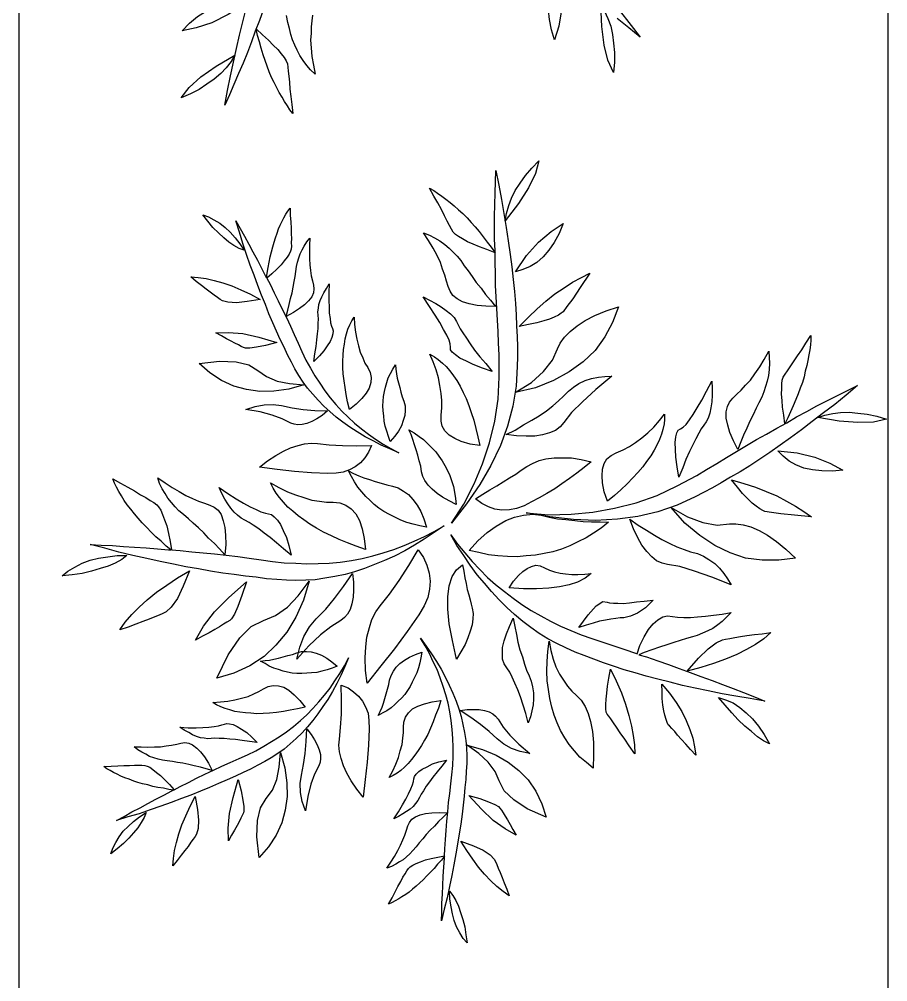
# Model space of a CAD drawing. Header units: millimetres. Extents: x 8 to 218431, y 13 to 56484.
# Drawn here: x 40698.5 to 40998.5, y 17515.8 to 17848.1 of the extents above; entities that cross this region are included whole.
import ezdxf

# ---------------------------------------------------------------- set-up
doc = ezdxf.new("R2010")
doc.units = ezdxf.units.MM
doc.header["$MEASUREMENT"] = 0
doc.layers.add('Plants', color=92, linetype='Continuous')

# ---------------------------------------------------------------- blocks, each defined once
blk = doc.blocks.new('1')
at = {"layer": 'Plants', "linetype": 'Continuous'}
for points in [[(3714.13, 15269.36), (3713.34, 15271.81), (3712.77, 15274.55), (3712.36, 15277.25), (3712.32, 15280.2), (3712.64, 15283.24), (3712.98, 15286.44), (3713.67, 15289.73), (3714.71, 15293.11), (3715.73, 15288.64), (3715.9, 15283.21), (3715.37, 15276.78), (3714.13, 15269.36), (3714.13, 15269.36)], [(3703.13, 15283.11), (3706.38, 15279.16), (3709.64, 15275.21), (3712.58, 15271.32), (3715.53, 15267.43), (3718.35, 15263.73), (3721.13, 15259.87), (3723.67, 15256.4), (3726.18, 15252.76), (3728.56, 15249.32), (3730.79, 15245.91), (3732.86, 15242.53), (3734.77, 15239.19), (3736.71, 15236), (3738.38, 15233.03), (3740.01, 15229.91), (3741.52, 15226.98), (3744.47, 15220.8), (3746.67, 15214.12), (3748.33, 15207.23), (3749.29, 15200.16), (3749.66, 15192.57), (3749.36, 15184.94), (3748.47, 15176.79), (3747.07, 15168.59), (3747.71, 15176.3), (3747.57, 15184.18), (3746.85, 15191.68), (3745.48, 15199.17), (3743.61, 15206.59), (3741.05, 15213.83), (3737.76, 15220.74), (3734.12, 15227.55), (3732.05, 15230.93), (3730.01, 15234.46), (3727.95, 15237.84), (3725.88, 15241.22), (3723.84, 15244.75), (3721.77, 15248.13), (3719.89, 15251.63), (3717.85, 15255.17), (3715.97, 15258.67), (3713.9, 15262.05), (3712.02, 15265.55), (3710.14, 15269.05), (3708.42, 15272.52), (3706.57, 15276.18), (3704.85, 15279.65), (3703.13, 15283.11)], [(3725.61, 15255.5), (3725.61, 15255.5), (3726.36, 15262.21), (3727.8, 15268.28), (3729.9, 15273.56), (3732.29, 15277.97), (3732.66, 15274.29), (3732.57, 15270.71), (3732.22, 15267.52), (3731.6, 15264.54), (3730.53, 15261.82), (3729.22, 15259.48), (3727.48, 15257.4), (3725.61, 15255.5)], [(3716.31, 15257.94), (3713.3, 15257.6), (3710.59, 15257.18), (3708.27, 15257.02), (3706.1, 15256.82), (3704.16, 15256.9), (3702.53, 15256.92), (3701.24, 15257.02), (3700.18, 15257.41), (3699.18, 15258.11), (3698.03, 15258.85), (3696.59, 15259.8), (3694.88, 15260.98), (3692.88, 15262.38), (3690.73, 15263.81), (3688.42, 15265.28), (3685.84, 15266.97), (3687.47, 15266.95), (3689.07, 15266.78), (3690.82, 15266.57), (3692.54, 15266.21), (3694.46, 15265.97), (3696.18, 15265.61), (3698.18, 15265.03), (3700.06, 15264.63), (3702.06, 15264.05), (3704.03, 15263.31), (3706, 15262.56), (3707.97, 15261.82), (3710.06, 15260.89), (3712.16, 15259.96), (3714.25, 15259.03), (3716.31, 15257.94)], [(3735.65, 15239.49), (3735.65, 15239.49), (3736.88, 15243.81), (3738.21, 15247.78), (3739.66, 15251.57), (3741.23, 15255.16), (3743.08, 15258.53), (3744.72, 15261.62), (3746.63, 15264.49), (3748.5, 15267.2), (3747.91, 15261.28), (3747.43, 15256.64), (3746.89, 15253.31), (3746.59, 15251.09), (3746.27, 15250.34), (3745.72, 15249.31), (3744.8, 15248.03), (3743.69, 15246.63), (3742.23, 15245.14), (3740.39, 15243.4), (3738.21, 15241.57), (3735.65, 15239.49)], [(3745.17, 15218.69), (3748.49, 15224.37), (3750.43, 15229.68), (3751.29, 15234.57), (3750.89, 15238.9), (3750.85, 15241.04), (3751.22, 15243.58), (3751.94, 15246.2), (3753.19, 15249.05), (3754.79, 15251.98), (3756.92, 15255.13), (3759.56, 15258.34), (3762.7, 15261.6), (3763.46, 15255.88), (3763.4, 15250.17), (3762.68, 15244.44), (3760.91, 15239.09), (3758.31, 15233.75), (3754.94, 15228.57), (3750.59, 15223.44), (3745.17, 15218.69)], [(3725.16, 15241.7), (3722.23, 15240.19), (3719.36, 15238.99), (3716.75, 15238.23), (3714.36, 15237.75), (3712.22, 15237.71), (3710.34, 15238.11), (3708.88, 15238.91), (3707.48, 15240.02), (3706.14, 15241.44), (3704.65, 15242.9), (3703, 15244.39), (3701.23, 15246.07), (3699.11, 15247.66), (3696.68, 15249.32), (3694.06, 15250.85), (3691.28, 15252.42), (3693.45, 15252.61), (3695.42, 15252.69), (3697.53, 15252.57), (3699.59, 15252.3), (3701.63, 15251.87), (3703.48, 15251.32), (3705.32, 15250.77), (3707.13, 15250.06), (3709.04, 15249.01), (3710.97, 15248.11), (3713.19, 15246.99), (3715.41, 15245.87), (3717.82, 15244.88), (3720.19, 15243.72), (3722.6, 15242.73), (3725.16, 15241.7)], [(3801.73, 15224.24), (3797.3, 15228.17), (3794.05, 15231.52), (3791.99, 15234.29), (3790.89, 15236.47), (3790.69, 15237.47), (3790.45, 15238.93), (3790.07, 15240.71), (3789.79, 15242.62), (3789.37, 15244.85), (3789.03, 15247.44), (3788.79, 15250.14), (3788.41, 15253.17), (3790.55, 15250.75), (3792.51, 15247.85), (3794.26, 15244.71), (3796.03, 15241.35), (3797.62, 15237.51), (3799.12, 15233.33), (3800.42, 15228.9), (3801.73, 15224.24)], [(3810.78, 15235.03), (3811.59, 15237.48), (3812.72, 15240.08), (3814.23, 15242.37), (3816.08, 15244.58), (3818.16, 15246.8), (3820.7, 15248.84), (3823.6, 15250.8), (3826.84, 15252.67), (3825.77, 15250.65), (3824.37, 15248.48), (3822.62, 15246.4), (3820.77, 15244.19), (3818.59, 15241.84), (3816.16, 15239.7), (3813.53, 15237.31), (3810.78, 15235.03)], [(3796.04, 15207.5), (3796.83, 15210.19), (3798.19, 15214.05), (3799.46, 15217.8), (3800.84, 15221.44), (3802.21, 15225.31), (3803.59, 15228.95), (3804.96, 15232.82), (3806.34, 15236.46), (3807.73, 15240.1), (3809.11, 15243.74), (3810.6, 15247.51), (3812.11, 15251.04), (3811.19, 15245.97), (3810.37, 15241.01), (3809.54, 15236.28), (3808.48, 15231.53), (3807.62, 15227.03), (3806.64, 15222.63), (3805.54, 15218.33), (3804.54, 15214.15), (3803.42, 15210.08), (3802.28, 15206.23), (3801.25, 15202.51), (3799.99, 15198.76), (3798.81, 15195.37), (3797.63, 15191.97), (3796.33, 15188.68), (3795.13, 15185.51), (3793.7, 15182.31), (3792.15, 15179.23), (3790.61, 15176.14), (3788.71, 15173.13), (3786.7, 15170.23), (3784.56, 15167.43), (3782.19, 15164.61), (3779.7, 15161.9), (3777.09, 15159.28), (3774.26, 15156.65), (3771.4, 15154.24), (3768.44, 15151.71), (3765.13, 15149.27), (3761.81, 15147.04), (3758.38, 15144.7), (3754.7, 15142.56), (3757.91, 15144.89), (3760.87, 15147.42), (3763.83, 15149.95), (3766.66, 15152.58), (3769.38, 15155.31), (3771.86, 15158.03), (3774.21, 15161.08), (3776.55, 15164.12), (3778.68, 15167.14), (3780.78, 15170.39), (3782.65, 15173.63), (3784.51, 15177.08), (3786.14, 15180.52), (3787.64, 15184.06), (3789.15, 15187.59), (3790.41, 15191.34), (3791.68, 15195.08), (3793.04, 15198.95), (3794.3, 15202.7), (3795.57, 15206.44), (3795.75, 15206.91), (3792.83, 15207.9), (3789.86, 15209.35), (3787.35, 15210.83), (3785.38, 15212.48), (3784, 15214.06), (3782.94, 15215.78), (3782.68, 15217.47), (3782.87, 15219.19), (3783.06, 15220.91), (3783.21, 15223.08), (3783.24, 15225.35), (3783.02, 15227.83), (3782.78, 15230.53), (3782.42, 15233.34), (3782.04, 15236.38), (3781.44, 15239.39), (3782.93, 15237.93), (3784.54, 15236.37), (3785.71, 15234.77), (3786.99, 15233.06), (3787.82, 15231.32), (3788.66, 15229.57), (3789.39, 15227.71), (3789.88, 15226.04), (3790.5, 15224.06), (3791.15, 15221.84), (3791.8, 15219.63), (3792.69, 15217.21), (3793.48, 15214.66), (3794.4, 15212.02), (3795.31, 15209.37), (3796.04, 15207.5)], [(3749.21, 15204.43), (3749.21, 15204.43), (3751.28, 15207.27), (3753.03, 15210.17), (3754.75, 15212.91), (3756.28, 15215.54), (3757.66, 15218.19), (3758.84, 15220.72), (3759.68, 15223.16), (3760.49, 15225.44), (3761.14, 15227.76), (3762.07, 15229.85), (3763.13, 15231.75), (3764.53, 15233.75), (3766.17, 15235.36), (3767.98, 15236.95), (3769.87, 15238.18), (3771.92, 15239.39), (3769.22, 15232.76), (3767.16, 15226.82), (3765.6, 15221.75), (3764.87, 15217.49), (3764.47, 15215.61), (3763.58, 15213.68), (3762.24, 15211.99), (3760.4, 15210.25), (3758.25, 15208.58), (3755.67, 15207.16), (3752.58, 15205.69), (3749.21, 15204.43)], [(3734.78, 15221.36), (3731.23, 15220.8), (3727.87, 15220.36), (3725.23, 15220.26), (3722.75, 15220.13), (3720.84, 15220.37), (3719.43, 15220.67), (3718.56, 15221.18), (3718.06, 15221.93), (3717.44, 15222.88), (3716.51, 15223.9), (3714.95, 15225.04), (3713.08, 15226.25), (3710.78, 15227.72), (3708.15, 15229.25), (3705.06, 15230.88), (3701.54, 15232.77), (3704.02, 15232.9), (3706.46, 15232.87), (3708.72, 15232.73), (3710.79, 15232.46), (3712.67, 15232.06), (3714.36, 15231.54), (3715.67, 15230.78), (3716.82, 15230.04), (3718.1, 15229.12), (3719.57, 15228.32), (3721.47, 15227.27), (3723.53, 15226.18), (3725.91, 15225.03), (3728.59, 15223.81), (3731.47, 15222.71), (3734.78, 15221.36)], [(3806.25, 15215.44), (3806.25, 15215.44), (3809.31, 15218.09), (3812.51, 15220.42), (3815.63, 15222.39), (3818.8, 15223.92), (3821.87, 15225.1), (3824.85, 15226.15), (3827.86, 15226.76), (3830.77, 15227.24), (3828.78, 15225.36), (3826.99, 15223.73), (3825.3, 15222.22), (3823.82, 15220.95), (3822.55, 15219.93), (3821.5, 15218.93), (3820.66, 15218.18), (3820.25, 15217.69), (3819.49, 15217.28), (3818.38, 15216.95), (3816.95, 15216.49), (3815.39, 15216.12), (3813.48, 15215.84), (3811.23, 15215.65), (3808.85, 15215.55), (3806.25, 15215.44)], [(3743.01, 15196.74), (3739.83, 15195.61), (3736.75, 15194.95), (3734.27, 15194.82), (3732.01, 15194.97), (3730.01, 15195.55), (3728.42, 15196.54), (3727.24, 15197.93), (3726.32, 15199.76), (3725.34, 15202.09), (3724.17, 15204.3), (3722.8, 15206.39), (3721.13, 15208.54), (3719.46, 15210.69), (3717.44, 15212.75), (3715.23, 15214.68), (3712.99, 15216.46), (3714.78, 15216.41), (3716.37, 15216.24), (3718.25, 15215.84), (3719.94, 15215.33), (3721.76, 15214.62), (3723.69, 15213.72), (3725.47, 15212.86), (3727.34, 15211.64), (3729.34, 15210.24), (3731.18, 15208.88), (3733.11, 15207.16), (3735.03, 15205.45), (3737.09, 15203.55), (3739.07, 15201.33), (3741.06, 15199.12), (3743.01, 15196.74)], [(3786.61, 15186.8), (3782.24, 15190.06), (3779.15, 15192.85), (3777.7, 15195.11), (3777.91, 15196.61), (3778.18, 15197.42), (3778.29, 15198.8), (3778.28, 15200.27), (3778.34, 15202.09), (3778.15, 15204.35), (3777.83, 15206.71), (3777.59, 15209.41), (3777.21, 15212.44), (3779.82, 15209.83), (3781.66, 15207.04), (3782.78, 15204.64), (3783.32, 15202.3), (3783.32, 15201.05), (3783.56, 15199.6), (3783.82, 15197.92), (3784.1, 15196.01), (3784.5, 15194), (3785.15, 15191.79), (3785.82, 15189.35), (3786.61, 15186.8)], [(3582.8, 15208.05), (3579.6, 15204.05), (3576.4, 15200.05)], [(3573.52, 15200.69), (3576.72, 15203.25), (3579.76, 15205.65), (3582.8, 15208.05)], [(3800.99, 15197.72), (3800.99, 15197.72), (3805.13, 15199.67), (3809.17, 15201.5), (3813.13, 15202.98), (3817.01, 15204.11), (3820.68, 15205), (3823.92, 15205.63), (3827.17, 15206.03), (3830.23, 15206.18), (3827.56, 15204.24), (3825.2, 15202.67), (3823.06, 15201.12), (3821.13, 15199.82), (3819.63, 15198.78), (3818.24, 15197.86), (3817.27, 15197.21), (3816.53, 15196.58), (3815.87, 15196.29), (3814.75, 15196.19), (3813.27, 15196.18), (3811.45, 15196.25), (3809.38, 15196.52), (3806.86, 15196.75), (3804.1, 15197.19), (3800.99, 15197.72)], [(3571.6, 15194.45), (3573.84, 15195.73), (3576.4, 15196.85), (3578.96, 15197.81), (3581.84, 15198.45), (3584.88, 15198.77), (3588.08, 15199.09), (3591.44, 15199.09), (3594.96, 15198.77), (3590.8, 15196.85), (3585.52, 15195.57), (3579.12, 15194.77), (3571.6, 15194.45), (3571.6, 15194.45)], [(3705.51, 15164.83), (3702.07, 15170.44), (3698.29, 15174.65), (3694.39, 15177.71), (3690.38, 15179.41), (3688.48, 15180.38), (3686.42, 15181.9), (3684.43, 15183.77), (3682.52, 15186.22), (3680.68, 15189.01), (3678.91, 15192.37), (3677.33, 15196.21), (3675.93, 15200.52), (3681.33, 15198.49), (3686.34, 15195.75), (3691.06, 15192.41), (3694.94, 15188.32), (3698.43, 15183.52), (3701.4, 15178.1), (3703.88, 15171.84), (3705.51, 15164.83)], [(3719.98, 15161.67), (3719.98, 15161.67), (3718.46, 15164.83), (3716.73, 15167.74), (3715.12, 15170.56), (3713.53, 15173.14), (3711.84, 15175.61), (3710.17, 15177.85), (3708.41, 15179.74), (3706.78, 15181.52), (3705.04, 15183.19), (3703.63, 15185), (3702.45, 15186.82), (3701.35, 15189), (3700.71, 15191.21), (3700.16, 15193.55), (3699.96, 15195.81), (3699.87, 15198.18), (3704.44, 15192.68), (3708.7, 15188.05), (3712.44, 15184.29), (3715.85, 15181.64), (3717.32, 15180.4), (3718.61, 15178.7), (3719.46, 15176.73), (3720.13, 15174.29), (3720.59, 15171.6), (3720.62, 15168.65), (3720.47, 15165.23), (3719.98, 15161.67)], [(3760.05, 15148.93), (3756.72, 15151.94), (3753.83, 15155.2), (3751.62, 15158.3), (3749.75, 15161.55), (3748.57, 15164.62), (3747.85, 15167.74), (3747.57, 15170.9), (3747.89, 15173.76), (3748.55, 15176.55), (3749.09, 15179.43), (3749.41, 15182.3), (3749.71, 15185.39), (3750.03, 15188.26), (3750.22, 15191.23), (3750.19, 15194.18), (3750.28, 15197.03), (3752.32, 15194.48), (3754.13, 15191.91), (3755.72, 15189.33), (3757.11, 15186.5), (3758.49, 15183.66), (3759.65, 15180.81), (3760.48, 15177.82), (3761.08, 15174.8), (3761.69, 15171.79), (3761.96, 15168.64), (3762.24, 15165.48), (3762.19, 15162.18), (3761.91, 15158.86), (3761.51, 15155.65), (3760.78, 15152.29), (3760.05, 15148.93)], [(3682.67, 15166.24), (3682.67, 15166.24), (3679.45, 15169.37), (3676.57, 15172.41), (3673.92, 15175.47), (3671.49, 15178.55), (3669.39, 15181.77), (3667.43, 15184.67), (3665.81, 15187.71), (3664.3, 15190.64), (3669.25, 15187.33), (3673.11, 15184.71), (3675.79, 15182.67), (3677.6, 15181.36), (3678.11, 15180.72), (3678.77, 15179.75), (3679.46, 15178.34), (3680.17, 15176.7), (3680.8, 15174.71), (3681.47, 15172.27), (3682.05, 15169.48), (3682.67, 15166.24)], [(3742.26, 15151.13), (3742.26, 15151.13), (3740.67, 15153.71), (3739.1, 15156.07), (3737.76, 15158.45), (3736.31, 15160.71), (3734.98, 15162.87), (3733.66, 15165.02), (3732.36, 15166.95), (3731.05, 15168.88), (3729.97, 15170.83), (3728.98, 15173.13), (3728.43, 15175.47), (3728.07, 15178.28), (3728.04, 15181.23), (3728.11, 15184.3), (3728.62, 15187.64), (3729.45, 15191.12), (3731.36, 15188.67), (3733.4, 15186.12), (3735.22, 15183.56), (3737.03, 15180.99), (3738.73, 15178.53), (3740.33, 15175.71), (3741.92, 15173.13), (3743.29, 15170.52), (3744.65, 15167.92), (3745.56, 15165.27), (3746.01, 15162.81), (3746.12, 15160.21), (3745.76, 15157.79), (3744.94, 15155.56), (3743.88, 15153.31), (3742.26, 15151.13)], [(3772.92, 15162.78), (3770.63, 15164.28), (3768.67, 15165.93), (3767.29, 15167.51), (3766.25, 15169.01), (3765.55, 15170.43), (3765.19, 15171.98), (3765.4, 15173.48), (3766.06, 15175.01), (3766.83, 15176.67), (3767.47, 15178.43), (3767.86, 15180.39), (3768.16, 15182.24), (3768.31, 15184.41), (3768.35, 15186.46), (3768.26, 15188.83), (3768.06, 15191.09), (3769.61, 15188.95), (3770.98, 15186.35), (3771.91, 15183.47), (3772.66, 15180.13), (3773.09, 15176.42), (3773.35, 15172.24), (3773.29, 15167.7), (3772.92, 15162.78)], [(3791.37, 15176.55), (3791.37, 15176.55), (3794.61, 15177.17), (3797.6, 15178), (3800.25, 15178.91), (3802.75, 15180.15), (3804.9, 15181.48), (3806.94, 15182.9), (3808.62, 15184.41), (3810.19, 15186.03), (3811.75, 15187.64), (3813.9, 15188.97), (3816.3, 15190.08), (3819.07, 15190.89), (3822.54, 15191.54), (3826.37, 15191.87), (3830.57, 15191.9), (3835.24, 15191.74), (3833.28, 15189.41), (3831.43, 15187.21), (3829.21, 15185.31), (3827.1, 15183.53), (3824.74, 15181.96), (3822.25, 15180.5), (3819.63, 15179.36), (3816.88, 15178.32), (3814.11, 15177.51), (3811.22, 15176.81), (3808.08, 15176.3), (3805.05, 15175.93), (3801.77, 15175.75), (3798.35, 15175.91), (3794.93, 15176.06), (3791.37, 15176.55)], [(3560.4, 15180.37), (3560.4, 15180.37), (3567.12, 15181.01), (3573.36, 15180.85), (3578.96, 15179.89), (3583.76, 15178.45), (3580.24, 15177.33), (3576.72, 15176.69), (3573.52, 15176.37), (3570.48, 15176.37), (3567.6, 15176.85), (3565.04, 15177.65), (3562.64, 15178.93), (3560.4, 15180.37)], [(3663.82, 15164.93), (3663.82, 15164.93), (3658.26, 15168.76), (3653.59, 15172.9), (3649.91, 15177.23), (3647.16, 15181.42), (3650.58, 15180.01), (3653.69, 15178.24), (3656.34, 15176.43), (3658.67, 15174.48), (3660.57, 15172.26), (3662.02, 15170), (3663.03, 15167.48), (3663.82, 15164.93)], [(3646.19, 15161.35), (3643.65, 15161.81), (3640.97, 15162.59), (3638.39, 15163.5), (3635.78, 15164.86), (3633.24, 15166.57), (3630.59, 15168.38), (3628.01, 15170.54), (3625.52, 15173.05), (3629.94, 15171.85), (3634.81, 15169.44), (3640.23, 15165.93), (3646.19, 15161.35), (3646.19, 15161.35)], [(3827.3, 15148.23), (3828.73, 15153.49), (3830.75, 15158.26), (3833.12, 15162.43), (3836.09, 15166.13), (3839.29, 15169.3), (3843.2, 15171.91), (3847.52, 15174.02), (3852.18, 15175.53), (3849.25, 15169.02), (3846.12, 15164.31), (3843.01, 15161.06), (3839.65, 15159.32), (3836.35, 15157.87), (3833.15, 15155.52), (3830.22, 15152.29), (3827.3, 15148.23)], [(3783.48, 15164.16), (3783.48, 15164.16), (3786.27, 15164.74), (3789.06, 15165.33), (3791.74, 15165.79), (3794.41, 15166.48), (3796.83, 15167.37), (3799.27, 15168.04), (3801.36, 15168.79), (3803.33, 15169.64), (3805.19, 15170.37), (3807.2, 15170.78), (3809.21, 15171.18), (3811.26, 15171.13), (3813.31, 15171.08), (3815.4, 15170.58), (3817.49, 15170.09), (3819.59, 15169.36), (3816.37, 15168.51), (3813.5, 15167.58), (3810.63, 15166.65), (3808.21, 15165.75), (3805.91, 15164.76), (3803.84, 15163.78), (3802.1, 15162.95), (3800.6, 15161.91), (3799.2, 15160.99), (3797.54, 15160.5), (3795.61, 15160.45), (3793.57, 15160.5), (3791.25, 15160.98), (3788.8, 15161.78), (3786.32, 15162.82), (3783.48, 15164.16)], [(3815.36, 15145.84), (3815, 15148.26), (3814.95, 15150.44), (3815.01, 15152.36), (3815.35, 15154.22), (3815.82, 15155.81), (3816.5, 15157.07), (3817.3, 15158.07), (3818.3, 15158.91), (3821.02, 15160.66), (3823.87, 15162.97), (3826.99, 15166.05), (3830.22, 15169.86), (3829.49, 15166.5), (3828.45, 15163.56), (3826.92, 15160.85), (3825.08, 15158.55), (3822.55, 15155.82), (3820.15, 15152.83), (3817.78, 15149.47), (3815.36, 15145.84)], [(3628.87, 15158.13), (3633.89, 15159.13), (3638.92, 15160.14), (3643.73, 15160.9), (3648.55, 15161.67), (3653.14, 15162.41), (3657.86, 15163.05), (3662.12, 15163.65), (3666.5, 15164.14), (3670.66, 15164.62), (3674.72, 15164.98), (3678.68, 15165.21), (3682.53, 15165.32), (3686.26, 15165.53), (3689.66, 15165.6), (3693.18, 15165.57), (3696.48, 15165.52), (3703.32, 15165.21), (3710.24, 15164), (3717.1, 15162.21), (3723.79, 15159.73), (3730.66, 15156.47), (3737.24, 15152.62), (3744.01, 15147.98), (3750.59, 15142.88), (3744.09, 15147.08), (3737.07, 15150.67), (3730.12, 15153.58), (3722.87, 15155.9), (3715.44, 15157.75), (3707.85, 15158.9), (3700.21, 15159.26), (3692.48, 15159.26), (3688.53, 15159.03), (3684.45, 15158.9), (3680.5, 15158.67), (3676.54, 15158.44), (3672.47, 15158.31), (3668.51, 15158.07), (3664.54, 15158.07), (3660.46, 15157.94), (3656.49, 15157.93), (3652.53, 15157.7), (3648.56, 15157.69), (3644.58, 15157.68), (3640.71, 15157.8), (3636.61, 15157.9), (3632.74, 15158.01), (3628.87, 15158.13)], [(3844.63, 15148.76), (3845.76, 15152.61), (3846.88, 15155.65), (3847.75, 15157.75), (3848.51, 15159.1), (3849.01, 15159.52), (3849.77, 15160.06), (3850.71, 15160.62), (3851.81, 15161.38), (3853.09, 15162.15), (3854.63, 15163.05), (3856.43, 15164.07), (3858.32, 15165.18), (3856.19, 15161.31), (3853.26, 15157.26), (3849.34, 15153.19), (3844.63, 15148.76)], [(3860.4, 15146.11), (3862.02, 15150.38), (3863.57, 15153.74), (3865.21, 15156.19), (3866.62, 15157.53), (3867.48, 15157.99), (3868.52, 15158.46), (3869.74, 15158.96), (3871.3, 15159.68), (3872.96, 15160.31), (3874.88, 15161.07), (3877.06, 15161.94), (3879.34, 15162.74), (3877.84, 15160.66), (3876.07, 15158.47), (3874.11, 15156.43), (3871.89, 15154.28), (3869.38, 15152.18), (3866.6, 15150.15), (3863.64, 15148.1), (3860.4, 15146.11)], [(3657.28, 15157.89), (3656.17, 15155.06), (3655.26, 15152.49), (3654.31, 15150.36), (3653.46, 15148.35), (3652.47, 15146.68), (3651.69, 15145.25), (3650.99, 15144.16), (3650.15, 15143.41), (3649.06, 15142.86), (3647.87, 15142.19), (3646.35, 15141.37), (3644.5, 15140.41), (3642.33, 15139.32), (3640.05, 15138.09), (3637.67, 15136.75), (3634.96, 15135.26), (3635.74, 15136.7), (3636.65, 15138.02), (3637.66, 15139.48), (3638.79, 15140.82), (3639.9, 15142.4), (3641.03, 15143.75), (3642.49, 15145.24), (3643.73, 15146.71), (3645.19, 15148.2), (3646.77, 15149.58), (3648.35, 15150.97), (3649.93, 15152.36), (3651.74, 15153.77), (3653.55, 15155.18), (3655.35, 15156.58), (3657.28, 15157.89)], [(3675.78, 15158.03), (3675.73, 15154.73), (3675.43, 15151.64), (3674.87, 15148.98), (3674.17, 15146.64), (3673.2, 15144.74), (3671.96, 15143.27), (3670.57, 15142.35), (3668.93, 15141.64), (3667.04, 15141.14), (3665.05, 15140.51), (3662.96, 15139.76), (3660.64, 15138.99), (3658.24, 15137.87), (3655.63, 15136.51), (3653.05, 15134.92), (3650.36, 15133.2), (3651.21, 15135.21), (3652.07, 15136.99), (3653.16, 15138.79), (3654.38, 15140.48), (3655.71, 15142.08), (3657.07, 15143.45), (3658.43, 15144.81), (3659.91, 15146.08), (3661.73, 15147.26), (3663.44, 15148.54), (3665.47, 15149.97), (3667.51, 15151.4), (3669.52, 15153.05), (3671.65, 15154.6), (3673.67, 15156.25), (3675.78, 15158.03)], [(3698.25, 15156.93), (3697.07, 15153.53), (3695.88, 15150.36), (3694.72, 15147.99), (3693.67, 15145.74), (3692.56, 15144.16), (3691.63, 15143.06), (3690.77, 15142.53), (3689.87, 15142.45), (3688.74, 15142.35), (3687.41, 15142.01), (3685.66, 15141.18), (3683.71, 15140.1), (3681.33, 15138.75), (3678.75, 15137.16), (3675.85, 15135.21), (3672.52, 15132.99), (3673.58, 15135.24), (3674.75, 15137.38), (3675.95, 15139.3), (3677.16, 15141), (3678.39, 15142.47), (3679.65, 15143.72), (3680.94, 15144.51), (3682.13, 15145.18), (3683.55, 15145.88), (3684.94, 15146.79), (3686.77, 15147.97), (3688.7, 15149.28), (3690.84, 15150.83), (3693.18, 15152.62), (3695.5, 15154.64), (3698.25, 15156.93)], [(3723.85, 15152.58), (3723.34, 15149.24), (3722.47, 15146.21), (3721.42, 15143.96), (3720.23, 15142.04), (3718.77, 15140.55), (3717.14, 15139.62), (3715.36, 15139.23), (3713.31, 15139.28), (3710.79, 15139.51), (3708.29, 15139.52), (3705.81, 15139.31), (3703.13, 15138.84), (3700.44, 15138.38), (3697.68, 15137.57), (3694.93, 15136.54), (3692.3, 15135.4), (3693.19, 15136.95), (3694.09, 15138.28), (3695.33, 15139.75), (3696.58, 15141), (3698.06, 15142.26), (3699.76, 15143.55), (3701.37, 15144.71), (3703.32, 15145.79), (3705.49, 15146.89), (3707.56, 15147.86), (3709.98, 15148.76), (3712.4, 15149.65), (3715.05, 15150.56), (3717.94, 15151.27), (3720.83, 15151.98), (3723.85, 15152.58)], [(3765.02, 15146.64), (3765.02, 15146.64), (3767.26, 15147.07), (3769.49, 15147.49), (3771.5, 15147.89), (3773.51, 15148.29), (3775.4, 15148.8), (3777.06, 15149.29), (3778.62, 15149.65), (3779.95, 15149.99), (3781.85, 15150.27), (3783.68, 15150.21), (3785.75, 15149.93), (3787.96, 15149.33), (3790.19, 15148.5), (3792.54, 15147.57), (3795.05, 15146.09), (3797.57, 15144.61), (3791.11, 15143.13), (3785.41, 15142.07), (3780.35, 15141.51), (3776.03, 15141.59), (3772.24, 15142.05), (3769.09, 15143.02), (3766.8, 15144.53), (3765.02, 15146.64)], [(3865.48, 15140.38), (3863.1, 15140.48), (3859.88, 15140.77), (3856.77, 15140.98), (3853.55, 15141.26), (3850.33, 15141.55), (3847.11, 15141.84), (3843.98, 15142.22), (3840.66, 15142.59), (3837.52, 15142.98), (3834.3, 15143.26), (3831.1, 15143.37), (3828.01, 15143.39), (3824.93, 15143.24), (3821.85, 15143.09), (3818.79, 15142.75), (3815.75, 15142.24), (3812.81, 15141.65), (3809.89, 15140.87), (3806.99, 15139.92), (3804.09, 15138.97), (3801.21, 15137.83), (3798.53, 15136.54), (3795.66, 15135.23), (3793, 15133.75), (3790.36, 15132.1), (3793.06, 15134.03), (3795.77, 15135.97), (3798.41, 15137.62), (3801.05, 15139.27), (3803.89, 15140.77), (3806.57, 15142.06), (3809.35, 15143.27), (3812.06, 15144.39), (3814.78, 15145.32), (3817.42, 15146.16), (3820.18, 15146.73), (3822.94, 15147.3), (3825.62, 15147.78), (3828.23, 15147.97), (3830.95, 15148.09), (3833.59, 15148.1), (3836.25, 15147.94), (3839.09, 15147.79), (3841.95, 15147.46), (3844.89, 15147.24), (3848.02, 15146.85), (3851.16, 15146.47), (3854.58, 15146.02), (3857.92, 15145.47), (3861.43, 15144.94), (3864.87, 15144.32), (3868.59, 15143.63), (3872.3, 15142.94), (3876.12, 15142.18), (3880.04, 15141.33), (3883.97, 15140.3), (3887.99, 15139.37), (3884.97, 15139.5), (3881.87, 15139.53), (3878.75, 15139.73), (3875.73, 15139.86), (3872.54, 15139.96), (3869.42, 15140.17), (3866.3, 15140.38), (3865.66, 15140.4), (3866.96, 15139.36), (3868.37, 15138.05), (3869.87, 15136.85), (3871.19, 15135.63), (3872.42, 15134.31), (3873.74, 15133.09), (3874.88, 15131.84), (3875.92, 15130.68), (3876.97, 15129.34), (3878.01, 15128.18), (3878.87, 15127), (3879.64, 15125.72), (3880.4, 15124.62), (3881.08, 15123.41), (3881.66, 15122.29), (3882.15, 15121.07), (3880.02, 15122.3), (3877.9, 15123.34), (3876.06, 15124.32), (3874.41, 15125.33), (3872.87, 15126.07), (3871.69, 15126.85), (3870.63, 15127.37), (3869.83, 15128.02), (3869.31, 15128.6), (3868.68, 15129.44), (3868.18, 15130.66), (3867.56, 15132.14), (3866.93, 15133.8), (3866.43, 15135.84), (3865.92, 15138.06), (3865.48, 15140.38)], [(3895.58, 15148.21), (3894, 15146.86), (3892.12, 15145.74), (3890.06, 15144.61), (3887.88, 15143.73), (3885.58, 15143.12), (3883.08, 15142.66), (3880.48, 15142.29), (3877.76, 15142.17), (3879.18, 15143.33), (3880.98, 15144.34), (3882.88, 15145.28), (3885.08, 15145.98), (3887.46, 15146.69), (3890.02, 15147.42), (3892.8, 15147.82), (3895.58, 15148.21)], [(3744.2, 15144.48), (3742.94, 15141.99), (3741.67, 15139.72), (3740.35, 15137.9), (3738.91, 15136.18), (3737.55, 15134.81), (3735.95, 15133.65), (3734.53, 15132.96), (3732.87, 15132.47), (3730.97, 15132.19), (3729.08, 15131.69), (3727.19, 15131.18), (3725.31, 15130.68), (3723.54, 15130.07), (3721.78, 15129.46), (3720.02, 15128.85), (3718.38, 15128.14), (3719.47, 15129.94), (3720.68, 15131.63), (3721.79, 15133.21), (3723.25, 15134.7), (3724.61, 15136.07), (3725.97, 15137.43), (3727.47, 15138.47), (3729.07, 15139.64), (3730.69, 15140.57), (3732.43, 15141.41), (3734.18, 15142.24), (3735.94, 15142.85), (3737.93, 15143.48), (3739.94, 15143.88), (3742.07, 15144.18), (3744.2, 15144.48)], [(3759.85, 15046.14), (3760.04, 15049.11), (3760.49, 15053.12), (3760.83, 15057.01), (3761.27, 15061.02), (3761.71, 15065.04), (3762.16, 15069.05), (3762.72, 15072.96), (3763.27, 15077.1), (3763.84, 15081.01), (3764.28, 15085.02), (3764.5, 15089.02), (3764.62, 15092.89), (3764.51, 15096.74), (3764.4, 15100.59), (3764.06, 15104.42), (3763.5, 15108.24), (3762.84, 15111.93), (3761.95, 15115.6), (3760.83, 15119.25), (3759.72, 15122.9), (3758.38, 15126.53), (3756.83, 15129.91), (3755.27, 15133.52), (3753.5, 15136.89), (3751.5, 15140.24), (3753.85, 15136.81), (3756.19, 15133.38), (3758.19, 15130.03), (3760.18, 15126.69), (3761.97, 15123.09), (3763.52, 15119.71), (3764.96, 15116.2), (3766.28, 15112.8), (3767.38, 15109.37), (3768.35, 15106.05), (3768.99, 15102.58), (3769.64, 15099.12), (3770.16, 15095.76), (3770.33, 15092.48), (3770.4, 15089.08), (3770.35, 15085.78), (3770.07, 15082.46), (3769.81, 15078.92), (3769.33, 15075.36), (3768.97, 15071.69), (3768.4, 15067.78), (3767.84, 15063.87), (3767.19, 15059.61), (3766.41, 15055.46), (3765.66, 15051.07), (3764.79, 15046.8), (3763.83, 15042.17), (3762.87, 15037.54), (3761.81, 15032.79), (3760.65, 15027.92), (3759.26, 15023.03), (3757.99, 15018.04), (3758.23, 15021.8), (3758.34, 15025.68), (3758.69, 15029.57), (3758.92, 15033.34), (3759.14, 15037.33), (3759.48, 15041.22), (3759.82, 15045.11), (3759.87, 15045.91), (3758.53, 15044.32), (3756.87, 15042.58), (3755.32, 15040.74), (3753.76, 15039.13), (3752.07, 15037.62), (3750.51, 15036.01), (3748.93, 15034.62), (3747.45, 15033.35), (3745.75, 15032.07), (3744.27, 15030.8), (3742.77, 15029.76), (3741.15, 15028.83), (3739.75, 15027.91), (3738.23, 15027.1), (3736.82, 15026.4), (3735.28, 15025.82), (3736.86, 15028.45), (3738.22, 15031.07), (3739.5, 15033.34), (3740.8, 15035.38), (3741.77, 15037.29), (3742.78, 15038.74), (3743.46, 15040.05), (3744.28, 15041.03), (3745.02, 15041.66), (3746.09, 15042.43), (3747.63, 15043.02), (3749.49, 15043.75), (3751.59, 15044.5), (3754.15, 15045.07), (3756.94, 15045.65), (3759.85, 15046.14)], [(3811.9, 15139.09), (3811.9, 15139.09), (3814.54, 15138.29), (3816.92, 15137.36), (3819.2, 15136.52), (3821.39, 15135.57), (3823.59, 15134.63), (3825.53, 15133.56), (3827.46, 15132.5), (3829.14, 15131.32), (3830.72, 15130.22), (3832.21, 15129.01), (3833.61, 15127.89), (3834.85, 15126.57), (3835.98, 15125.33), (3836.94, 15124.07), (3837.82, 15122.7), (3838.51, 15121.32), (3836.2, 15122.53), (3833.8, 15123.63), (3831.52, 15124.48), (3829.27, 15125.14), (3827.01, 15125.81), (3824.89, 15126.03), (3822.95, 15126.27), (3821.13, 15126.26), (3819.29, 15126.42), (3817.6, 15126.96), (3816.12, 15127.99), (3814.78, 15129.39), (3813.77, 15131.19), (3812.97, 15133.47), (3812.32, 15136.13), (3811.9, 15139.09)], [(3832.44, 15141.15), (3832.44, 15141.15), (3834.53, 15139.46), (3836.53, 15137.86), (3838.33, 15136.42), (3840, 15135.23), (3841.5, 15134.03), (3843.06, 15133.11), (3844.23, 15132.33), (3845.39, 15131.72), (3846.45, 15131.2), (3847.45, 15130.4), (3848.45, 15129.6), (3849.38, 15128.52), (3850.24, 15127.34), (3851.02, 15126.06), (3851.91, 15124.51), (3852.73, 15122.87), (3850.28, 15124.52), (3847.94, 15125.9), (3845.9, 15127.05), (3844.07, 15128.03), (3842.35, 15128.75), (3841.01, 15129.33), (3839.79, 15129.66), (3838.95, 15129.84), (3838.11, 15130.02), (3837.31, 15130.66), (3836.4, 15131.56), (3835.54, 15132.74), (3834.72, 15134.39), (3833.79, 15136.29), (3833.09, 15138.49), (3832.44, 15141.15)], [(3850.71, 15141.41), (3852.25, 15139.85), (3853.68, 15138.36), (3855.3, 15136.9), (3856.64, 15135.5), (3858.15, 15134.12), (3859.65, 15132.91), (3860.97, 15131.69), (3862.36, 15130.57), (3863.66, 15129.53), (3864.78, 15128.47), (3865.81, 15127.3), (3866.85, 15126.14), (3867.63, 15124.86), (3868.4, 15123.58), (3869.2, 15122.12), (3869.74, 15120.54), (3867.68, 15121.86), (3865.73, 15123.11), (3863.69, 15124.25), (3861.85, 15125.23), (3860.03, 15126.04), (3858.32, 15126.76), (3856.62, 15127.3), (3855.2, 15127.79), (3853.96, 15128.29), (3852.86, 15129.17), (3852.01, 15130.35), (3851.37, 15132.01), (3850.89, 15133.87), (3850.66, 15136.03), (3850.56, 15138.57), (3850.71, 15141.41)], [(3752.03, 15134.15), (3752.03, 15134.15), (3751.55, 15131.84), (3750.95, 15129.63), (3750.35, 15127.42), (3749.63, 15125.31), (3748.56, 15123.28), (3747.59, 15121.38), (3746.62, 15119.48), (3745.4, 15117.78), (3744.19, 15116.09), (3742.73, 15114.6), (3741.37, 15113.23), (3739.79, 15111.84), (3738.21, 15110.45), (3736.38, 15109.27), (3734.53, 15108.32), (3732.58, 15107.24), (3733.45, 15109.02), (3734.32, 15110.79), (3734.96, 15112.55), (3735.58, 15114.54), (3736.2, 15116.52), (3736.82, 15118.51), (3737.44, 15120.49), (3737.84, 15122.46), (3738.46, 15124.44), (3739.55, 15126.24), (3740.77, 15127.94), (3742.45, 15129.45), (3744.36, 15130.98), (3746.64, 15132.2), (3749.16, 15133.22), (3752.03, 15134.15)], [(3759.89, 15131.32), (3762.46, 15133.13), (3765.08, 15134.27), (3767.85, 15135.08), (3770.66, 15135.44), (3773.4, 15135.22), (3776.29, 15134.68), (3779.13, 15133.34), (3782.24, 15131.57), (3788.05, 15127.53), (3793.99, 15123.17), (3799.86, 15118.46), (3805.84, 15113.65), (3801.46, 15113.15), (3797.15, 15113), (3793.39, 15113.24), (3789.95, 15113.62), (3786.69, 15114.47), (3783.89, 15115.36), (3781.27, 15116.72), (3779.21, 15118.24), (3775.18, 15121.41), (3770.46, 15124.75), (3765.29, 15128.04), (3759.89, 15131.32)], [(3795.22, 15132.63), (3795.22, 15132.63), (3797.08, 15132.28), (3798.86, 15131.84), (3800.63, 15131.4), (3802.33, 15130.85), (3803.97, 15130.03), (3805.51, 15129.29), (3807.04, 15128.55), (3808.42, 15127.6), (3809.8, 15126.66), (3811.02, 15125.52), (3812.13, 15124.46), (3813.27, 15123.22), (3814.41, 15121.97), (3815.38, 15120.53), (3816.18, 15119.07), (3817.08, 15117.53), (3815.64, 15118.19), (3814.2, 15118.86), (3812.78, 15119.34), (3811.18, 15119.8), (3809.59, 15120.26), (3807.99, 15120.73), (3806.39, 15121.19), (3804.81, 15121.47), (3803.21, 15121.94), (3801.76, 15122.78), (3800.38, 15123.72), (3799.14, 15125.04), (3797.89, 15126.55), (3796.87, 15128.35), (3796.01, 15130.35), (3795.22, 15132.63)], [(3722.42, 15121.68), (3722.42, 15121.68), (3720.65, 15121.02), (3718.89, 15120.49), (3717.14, 15119.96), (3715.4, 15119.56), (3713.58, 15119.42), (3711.87, 15119.28), (3710.17, 15119.13), (3708.51, 15119.23), (3706.84, 15119.33), (3705.21, 15119.69), (3703.71, 15120.03), (3702.1, 15120.52), (3700.48, 15121), (3698.91, 15121.74), (3697.47, 15122.59), (3695.92, 15123.45), (3697.49, 15123.62), (3699.06, 15123.79), (3700.53, 15124.1), (3702.14, 15124.52), (3703.75, 15124.94), (3705.36, 15125.36), (3706.97, 15125.78), (3708.47, 15126.34), (3710.08, 15126.77), (3711.76, 15126.79), (3713.43, 15126.68), (3715.17, 15126.18), (3717.02, 15125.53), (3718.81, 15124.51), (3720.57, 15123.23), (3722.42, 15121.68)], [(3606.25, 15064.57), (3601.22, 15065.51), (3596.18, 15066.45), (3591.43, 15067.53), (3586.67, 15068.62), (3582.14, 15069.64), (3577.52, 15070.8), (3573.34, 15071.84)], [(3573.18, 15077.92), (3577.01, 15076.52), (3580.7, 15075.04), (3584.46, 15073.79), (3588.15, 15072.31), (3591.84, 15070.84), (3595.39, 15069.29), (3599.15, 15067.67), (3602.7, 15066.12), (3606.25, 15064.57)], [(3666.04, 15079.04), (3668.14, 15080.17), (3671.05, 15081.57), (3673.83, 15082.99), (3676.74, 15084.39), (3679.65, 15085.79), (3682.56, 15087.19), (3685.46, 15088.47), (3688.49, 15089.85), (3691.39, 15091.13), (3694.3, 15092.53), (3697.1, 15094.07), (3699.77, 15095.64), (3702.34, 15097.35), (3704.9, 15099.06), (3707.36, 15100.91), (3709.71, 15102.91), (3711.93, 15104.92), (3714.04, 15107.08), (3716.05, 15109.38), (3718.05, 15111.69), (3719.94, 15114.14), (3721.58, 15116.62), (3723.37, 15119.22), (3724.9, 15121.84), (3726.32, 15124.62), (3724.99, 15121.57), (3723.66, 15118.53), (3722.24, 15115.76), (3720.82, 15112.98), (3719.14, 15110.24), (3717.5, 15107.76), (3715.73, 15105.29), (3713.98, 15102.95), (3712.12, 15100.76), (3710.28, 15098.69), (3708.21, 15096.78), (3706.13, 15094.88), (3704.07, 15093.1), (3701.92, 15091.59), (3699.64, 15090.1), (3697.38, 15088.74), (3695.02, 15087.52), (3692.5, 15086.19), (3689.88, 15085), (3687.24, 15083.69), (3684.35, 15082.42), (3681.46, 15081.14), (3678.29, 15079.78), (3675.15, 15078.54), (3671.85, 15077.19), (3668.58, 15075.97), (3665.04, 15074.66), (3661.49, 15073.34), (3657.82, 15072.05), (3654.02, 15070.77), (3650.12, 15069.64), (3646.19, 15068.38), (3648.85, 15069.82), (3651.52, 15071.38), (3654.31, 15072.8), (3656.96, 15074.24), (3659.77, 15075.78), (3662.55, 15077.2), (3665.33, 15078.62), (3665.89, 15078.93), (3664.25, 15079.16), (3662.36, 15079.55), (3660.46, 15079.82), (3658.7, 15080.2), (3656.97, 15080.7), (3655.21, 15081.07), (3653.6, 15081.56), (3652.11, 15082.03), (3650.52, 15082.64), (3649.03, 15083.1), (3647.69, 15083.68), (3646.37, 15084.38), (3645.15, 15084.94), (3643.95, 15085.62), (3642.88, 15086.29), (3641.83, 15087.08), (3644.29, 15087.13), (3646.65, 15087.31), (3648.73, 15087.41), (3650.67, 15087.4), (3652.37, 15087.55), (3653.78, 15087.48), (3654.96, 15087.57), (3655.97, 15087.43), (3656.71, 15087.2), (3657.69, 15086.8), (3658.74, 15086.01), (3660.03, 15085.05), (3661.43, 15083.95), (3662.9, 15082.45), (3664.48, 15080.81), (3666.04, 15079.04)], [(3711.4, 15107.58), (3711.4, 15107.58), (3708.72, 15106.92), (3706.21, 15106.5), (3703.82, 15106.06), (3701.45, 15105.74), (3699.08, 15105.43), (3696.87, 15105.35), (3694.66, 15105.27), (3692.61, 15105.43), (3690.7, 15105.57), (3688.79, 15105.84), (3687.02, 15106.09), (3685.28, 15106.59), (3683.67, 15107.07), (3682.2, 15107.67), (3680.75, 15108.39), (3679.44, 15109.21), (3682.05, 15109.37), (3684.67, 15109.65), (3687.06, 15110.09), (3689.34, 15110.67), (3691.62, 15111.26), (3693.56, 15112.15), (3695.35, 15112.93), (3696.9, 15113.88), (3698.56, 15114.68), (3700.3, 15115.08), (3702.09, 15114.96), (3703.96, 15114.44), (3705.75, 15113.41), (3707.6, 15111.86), (3709.53, 15109.91), (3711.4, 15107.58)], [(3723.83, 15115.14), (3726.15, 15114.17), (3728.04, 15112.87), (3729.76, 15111.34), (3731.2, 15109.59), (3732.22, 15107.64), (3733.07, 15105.45), (3733.37, 15102.95), (3733.48, 15100.09), (3733.21, 15094.44), (3732.77, 15088.56), (3732.07, 15082.58), (3731.34, 15076.48), (3729.14, 15079.24), (3727.22, 15082.1), (3725.78, 15084.76), (3724.58, 15087.25), (3723.77, 15089.82), (3723.19, 15092.1), (3723, 15094.45), (3723.16, 15096.5), (3723.6, 15100.57), (3723.86, 15105.19), (3723.9, 15110.09), (3723.83, 15115.14)], [(3759.67, 15113.13), (3759.67, 15113.13), (3758.59, 15109.85), (3757.37, 15106.91), (3756.25, 15104.08), (3755.02, 15101.36), (3753.78, 15098.64), (3752.4, 15096.25), (3751.02, 15093.86), (3749.49, 15091.79), (3748.07, 15089.85), (3746.53, 15088.01), (3745.09, 15086.3), (3743.41, 15084.79), (3741.82, 15083.4), (3740.22, 15082.24), (3738.5, 15081.18), (3736.75, 15080.34), (3738.32, 15083.21), (3739.76, 15086.17), (3740.88, 15089), (3741.77, 15091.8), (3742.66, 15094.6), (3743, 15097.24), (3743.35, 15099.66), (3743.38, 15101.93), (3743.64, 15104.23), (3744.36, 15106.34), (3745.68, 15108.15), (3747.46, 15109.79), (3749.74, 15111.01), (3752.61, 15111.94), (3755.96, 15112.69), (3759.67, 15113.13)], [(3806.57, 15104.77), (3807.54, 15107.09), (3808.84, 15108.98), (3810.38, 15110.7), (3812.13, 15112.14), (3814.08, 15113.16), (3816.27, 15114.01), (3818.77, 15114.31), (3821.63, 15114.42), (3827.28, 15114.15), (3833.16, 15113.71), (3839.14, 15113), (3845.24, 15112.28), (3842.47, 15110.08), (3839.62, 15108.15), (3836.96, 15106.72), (3834.47, 15105.52), (3831.9, 15104.71), (3829.62, 15104.13), (3827.27, 15103.94), (3825.22, 15104.1), (3821.15, 15104.54), (3816.53, 15104.8), (3811.62, 15104.84), (3806.57, 15104.77)], [(3768.01, 15108.63), (3771.04, 15109.01), (3773.77, 15109.02), (3776.16, 15108.89), (3778.48, 15108.41), (3780.46, 15107.79), (3782.01, 15106.9), (3783.24, 15105.88), (3784.26, 15104.6), (3786.38, 15101.15), (3789.19, 15097.54), (3792.95, 15093.55), (3797.63, 15089.42), (3793.45, 15090.42), (3789.81, 15091.8), (3786.46, 15093.78), (3783.64, 15096.14), (3780.29, 15099.37), (3776.61, 15102.46), (3772.48, 15105.5), (3768.01, 15108.63)], [(3842.68, 15046.98), (3841.55, 15049.08), (3840.15, 15051.99), (3838.73, 15054.77), (3837.33, 15057.68), (3835.93, 15060.59), (3834.52, 15063.5), (3833.25, 15066.39), (3831.87, 15069.43), (3830.59, 15072.33), (3829.19, 15075.24), (3827.64, 15078.04), (3826.08, 15080.71), (3824.37, 15083.28), (3822.66, 15085.84), (3820.81, 15088.3), (3818.81, 15090.65), (3816.8, 15092.87), (3814.64, 15094.98), (3812.33, 15096.99), (3810.03, 15098.99), (3807.58, 15100.88), (3805.1, 15102.52), (3802.5, 15104.31), (3799.87, 15105.84), (3797.1, 15107.26), (3800.14, 15105.93), (3803.19, 15104.6), (3805.96, 15103.18), (3808.74, 15101.75), (3811.47, 15100.08), (3813.96, 15098.44), (3816.42, 15096.67), (3818.76, 15094.92), (3820.96, 15093.06), (3823.03, 15091.22), (3824.93, 15089.14), (3826.84, 15087.07), (3828.62, 15085.01), (3830.13, 15082.86), (3831.62, 15080.58), (3832.98, 15078.32), (3834.2, 15075.96), (3835.53, 15073.44), (3836.71, 15070.82), (3838.02, 15068.18), (3839.3, 15065.29), (3840.57, 15062.4), (3841.94, 15059.23), (3843.18, 15056.08), (3844.53, 15052.79), (3845.75, 15049.52), (3847.06, 15045.98), (3848.37, 15042.43), (3849.67, 15038.76), (3850.95, 15034.96), (3852.08, 15031.06), (3853.34, 15027.13), (3851.9, 15029.79), (3850.34, 15032.46), (3848.92, 15035.25), (3847.48, 15037.9), (3845.94, 15040.71), (3844.52, 15043.49), (3843.1, 15046.27), (3842.79, 15046.83), (3842.56, 15045.19), (3842.16, 15043.3), (3841.9, 15041.4), (3841.52, 15039.64), (3841.02, 15037.9), (3840.64, 15036.15), (3840.16, 15034.54), (3839.69, 15033.05), (3839.08, 15031.46), (3838.61, 15029.97), (3838.04, 15028.63), (3837.34, 15027.31), (3836.78, 15026.09), (3836.09, 15024.89), (3835.43, 15023.82), (3834.63, 15022.77), (3834.59, 15025.23), (3834.4, 15027.59), (3834.31, 15029.67), (3834.32, 15031.61), (3834.17, 15033.31), (3834.24, 15034.72), (3834.15, 15035.9), (3834.29, 15036.91), (3834.52, 15037.65), (3834.92, 15038.63), (3835.71, 15039.68), (3836.67, 15040.97), (3837.77, 15042.37), (3839.27, 15043.84), (3840.91, 15045.42), (3842.68, 15046.98)], [(3800.04, 15103.36), (3800.04, 15103.36), (3800.7, 15101.59), (3801.23, 15099.83), (3801.76, 15098.08), (3802.16, 15096.34), (3802.29, 15094.52), (3802.44, 15092.81), (3802.59, 15091.11), (3802.49, 15089.45), (3802.38, 15087.78), (3802.03, 15086.15), (3801.69, 15084.65), (3801.2, 15083.04), (3800.72, 15081.42), (3799.98, 15079.85), (3799.13, 15078.41), (3798.27, 15076.85), (3798.1, 15078.43), (3797.93, 15080), (3797.62, 15081.47), (3797.2, 15083.08), (3796.78, 15084.69), (3796.36, 15086.3), (3795.94, 15087.91), (3795.37, 15089.41), (3794.95, 15091.02), (3794.93, 15092.7), (3795.03, 15094.37), (3795.54, 15096.11), (3796.18, 15097.96), (3797.21, 15099.75), (3798.49, 15101.51), (3800.04, 15103.36)], [(3694.81, 15095.3), (3694.81, 15095.3), (3692.15, 15095.67), (3689.62, 15096.03), (3687.33, 15096.35), (3685.29, 15096.5), (3683.39, 15096.77), (3681.58, 15096.77), (3680.17, 15096.84), (3678.86, 15096.76), (3677.69, 15096.67), (3676.42, 15096.84), (3675.15, 15097.02), (3673.79, 15097.47), (3672.45, 15098.05), (3671.13, 15098.75), (3669.57, 15099.61), (3668.03, 15100.6), (3670.98, 15100.45), (3673.69, 15100.46), (3676.03, 15100.52), (3678.11, 15100.61), (3679.96, 15100.87), (3681.4, 15101.06), (3682.61, 15101.4), (3683.43, 15101.68), (3684.24, 15101.95), (3685.26, 15101.81), (3686.51, 15101.5), (3687.85, 15100.93), (3689.39, 15099.94), (3691.17, 15098.78), (3692.89, 15097.25), (3694.81, 15095.3)], [(3711.89, 15100.02), (3713.43, 15098.12), (3714.6, 15096.28), (3715.52, 15094.59), (3716.18, 15092.82), (3716.6, 15091.21), (3716.66, 15089.78), (3716.48, 15088.51), (3716.05, 15087.28), (3714.61, 15084.38), (3713.35, 15080.94), (3712.24, 15076.7), (3711.42, 15071.77), (3710.33, 15075.03), (3709.72, 15078.09), (3709.64, 15081.2), (3710.05, 15084.12), (3710.82, 15087.76), (3711.35, 15091.56), (3711.67, 15095.65), (3711.89, 15100.02)], [(3821.7, 15092.83), (3823.6, 15094.37), (3825.44, 15095.54), (3827.12, 15096.46), (3828.9, 15097.12), (3830.51, 15097.54), (3831.94, 15097.6), (3833.2, 15097.42), (3834.44, 15096.99), (3837.34, 15095.55), (3840.78, 15094.29), (3845.02, 15093.18), (3849.94, 15092.36), (3846.69, 15091.27), (3843.63, 15090.66), (3840.52, 15090.58), (3837.6, 15090.99), (3833.96, 15091.76), (3830.16, 15092.29), (3826.07, 15092.61), (3821.7, 15092.83)], [(3575.22, 15094.79), (3577.16, 15094.56), (3579.24, 15094.4), (3581.46, 15094.32), (3583.9, 15094.17), (3586.54, 15094.31), (3589.47, 15094.61), (3592.46, 15095.12), (3595.6, 15095.71), (3594.06, 15094.16), (3592.6, 15092.83), (3590.91, 15091.57), (3589.16, 15090.45), (3587.32, 15089.47), (3585.55, 15088.7), (3583.78, 15087.94), (3581.94, 15087.32), (3579.8, 15086.9), (3577.74, 15086.34), (3575.32, 15085.78)], [(3679.25, 15085.72), (3677.13, 15086.27), (3675.14, 15086.81), (3673, 15087.24), (3671.14, 15087.76), (3669.13, 15088.17), (3667.23, 15088.44), (3665.47, 15088.81), (3663.69, 15089.06), (3662.05, 15089.29), (3660.54, 15089.63), (3659.06, 15090.1), (3657.57, 15090.57), (3656.25, 15091.27), (3654.93, 15091.97), (3653.49, 15092.82), (3652.22, 15093.9), (3654.67, 15093.82), (3656.98, 15093.75), (3659.32, 15093.81), (3661.4, 15093.91), (3663.37, 15094.15), (3665.22, 15094.41), (3666.96, 15094.81), (3668.42, 15095.12), (3669.74, 15095.32), (3671.14, 15095.13), (3672.48, 15094.55), (3673.87, 15093.45), (3675.24, 15092.1), (3676.54, 15090.36), (3677.93, 15088.23), (3679.25, 15085.72)], [(3770.68, 15093.65), (3777.21, 15091.72), (3783.12, 15089.06), (3788.27, 15085.99), (3792.81, 15082.18), (3796.69, 15078.09), (3799.85, 15073.14), (3802.37, 15067.69), (3804.13, 15061.82), (3796.07, 15065.66), (3790.27, 15069.69), (3786.29, 15073.66), (3784.21, 15077.91), (3782.48, 15082.07), (3779.63, 15086.14), (3775.67, 15089.88), (3770.68, 15093.65)], [(3702.86, 15091.85), (3704.32, 15086.6), (3705.02, 15081.46), (3705.13, 15076.66), (3704.47, 15071.97), (3703.34, 15067.61), (3701.33, 15063.37), (3698.69, 15059.34), (3695.46, 15055.66), (3694.65, 15062.75), (3694.92, 15068.4), (3695.92, 15072.78), (3697.92, 15075.99), (3700.02, 15078.93), (3701.56, 15082.59), (3702.42, 15086.87), (3702.86, 15091.85)], [(3814.14, 15092.34), (3814.14, 15092.34), (3814.8, 15089.66), (3815.22, 15087.15), (3815.66, 15084.76), (3815.97, 15082.39), (3816.29, 15080.02), (3816.37, 15077.81), (3816.44, 15075.6), (3816.29, 15073.55), (3816.15, 15071.63), (3815.88, 15069.73), (3815.63, 15067.96), (3815.13, 15066.22), (3814.65, 15064.61), (3814.05, 15063.14), (3813.33, 15061.69), (3812.5, 15060.38), (3812.35, 15062.99), (3812.07, 15065.61), (3811.63, 15068), (3811.05, 15070.28), (3810.46, 15072.56), (3809.57, 15074.5), (3808.79, 15076.29), (3807.84, 15077.84), (3807.04, 15079.5), (3806.64, 15081.24), (3806.76, 15083.03), (3807.28, 15084.9), (3808.31, 15086.69), (3809.86, 15088.54), (3811.81, 15090.47), (3814.14, 15092.34)], [(3579.97, 15075.38), (3582.06, 15077.59), (3583.87, 15079.64), (3585.54, 15081.26), (3587.07, 15082.8), (3588.62, 15083.99), (3589.88, 15085.03), (3590.93, 15085.77), (3591.99, 15086.16), (3593.21, 15086.26), (3594.56, 15086.44), (3596.27, 15086.63), (3598.34, 15086.83), (3600.77, 15087.04), (3603.34, 15087.33), (3606.05, 15087.69), (3609.12, 15088.06), (3607.86, 15087.02), (3606.52, 15086.13), (3605.05, 15085.16), (3603.5, 15084.33), (3601.88, 15083.28), (3600.33, 15082.45), (3598.42, 15081.61), (3596.72, 15080.71), (3594.81, 15079.87), (3592.83, 15079.17), (3590.84, 15078.47), (3588.86, 15077.77), (3586.66, 15077.14), (3584.45, 15076.51), (3582.25, 15075.87), (3579.97, 15075.38)], [(3761.69, 15087.41), (3761.69, 15087.41), (3759.53, 15084.84), (3757.47, 15082.38), (3755.62, 15080.18), (3754.1, 15078.11), (3752.55, 15076.28), (3751.36, 15074.35), (3750.35, 15072.9), (3749.57, 15071.47), (3748.89, 15070.16), (3747.86, 15068.94), (3746.83, 15067.71), (3745.45, 15066.57), (3743.95, 15065.53), (3742.33, 15064.59), (3740.38, 15063.51), (3738.31, 15062.54), (3740.43, 15065.56), (3742.22, 15068.44), (3743.71, 15070.96), (3744.98, 15073.23), (3745.93, 15075.36), (3746.7, 15077.01), (3747.13, 15078.53), (3747.38, 15079.57), (3747.63, 15080.61), (3748.45, 15081.59), (3749.61, 15082.72), (3751.1, 15083.76), (3753.18, 15084.73), (3755.58, 15085.85), (3758.35, 15086.66), (3761.69, 15087.41)], [(3829.87, 15083.8), (3835.12, 15085.26), (3840.26, 15085.96), (3845.05, 15086.07), (3849.74, 15085.41), (3854.11, 15084.28), (3858.35, 15082.26), (3862.38, 15079.63), (3866.06, 15076.4), (3858.97, 15075.59), (3853.32, 15075.86), (3848.93, 15076.86), (3845.72, 15078.86), (3842.79, 15080.96), (3839.13, 15082.5), (3834.85, 15083.36), (3829.87, 15083.8)], [(3688.24, 15082.52), (3689.25, 15078.63), (3689.83, 15075.45), (3690.17, 15073.2), (3690.21, 15071.65), (3689.99, 15071.03), (3689.61, 15070.18), (3689.09, 15069.22), (3688.53, 15068), (3687.83, 15066.68), (3686.97, 15065.12), (3685.94, 15063.33), (3684.89, 15061.4), (3684.74, 15065.82), (3685.18, 15070.8), (3686.46, 15076.31), (3688.24, 15082.52)], [(3673.34, 15076.72), (3674.13, 15072.22), (3674.52, 15068.54), (3674.37, 15065.59), (3673.85, 15063.73), (3673.34, 15062.89), (3672.69, 15061.95), (3671.9, 15060.9), (3670.92, 15059.48), (3669.82, 15058.09), (3668.56, 15056.45), (3667.14, 15054.59), (3665.58, 15052.74), (3665.81, 15055.29), (3666.2, 15058.08), (3666.85, 15060.83), (3667.65, 15063.82), (3668.73, 15066.9), (3670.08, 15070.07), (3671.57, 15073.35), (3673.34, 15076.72)], [(3826.42, 15075.75), (3826.42, 15075.75), (3826.05, 15073.09), (3825.69, 15070.56), (3825.37, 15068.27), (3825.21, 15066.23), (3824.95, 15064.33), (3824.95, 15062.52), (3824.88, 15061.1), (3824.96, 15059.8), (3825.05, 15058.63), (3824.87, 15057.36), (3824.7, 15056.09), (3824.25, 15054.73), (3823.67, 15053.39), (3822.97, 15052.07), (3822.1, 15050.51), (3821.11, 15048.97), (3821.27, 15051.92), (3821.26, 15054.63), (3821.2, 15056.97), (3821.1, 15059.05), (3820.85, 15060.89), (3820.66, 15062.34), (3820.31, 15063.55), (3820.04, 15064.37), (3819.77, 15065.18), (3819.91, 15066.2), (3820.21, 15067.45), (3820.79, 15068.79), (3821.78, 15070.33), (3822.93, 15072.11), (3824.47, 15073.83), (3826.42, 15075.75)], [(3571.28, 15071.28), (3571.28, 15071.28), (3575.02, 15065.65), (3577.82, 15060.08), (3579.61, 15054.68), (3580.6, 15049.77), (3577.96, 15052.35), (3575.73, 15055.15), (3573.94, 15057.82), (3572.51, 15060.5), (3571.57, 15063.27), (3571.07, 15065.9), (3571.07, 15068.62), (3571.28, 15071.28)], [(3644.19, 15056.9), (3644.86, 15058.87), (3645.9, 15060.79), (3647.09, 15062.82), (3648.52, 15064.69), (3650.18, 15066.4), (3652.09, 15068.07), (3654.13, 15069.72), (3656.41, 15071.21), (3655.78, 15069.49), (3654.76, 15067.7), (3653.6, 15065.92), (3652.07, 15064.19), (3650.39, 15062.36), (3648.57, 15060.42), (3646.38, 15058.66), (3644.19, 15056.9)], [(3770.87, 15071.97), (3775.66, 15070.46), (3779.43, 15068.97), (3782.03, 15067.84), (3783.7, 15066.85), (3784.21, 15066.21), (3784.86, 15065.25), (3785.54, 15064.06), (3786.45, 15062.66), (3787.39, 15061.04), (3788.47, 15059.09), (3789.69, 15056.81), (3791.03, 15054.43), (3786.25, 15057.19), (3781.26, 15060.96), (3776.28, 15065.97), (3770.87, 15071.97)], [(3839.2, 15069.18), (3843.09, 15070.19), (3846.27, 15070.77), (3848.52, 15071.11), (3850.07, 15071.15), (3850.69, 15070.93), (3851.54, 15070.55), (3852.5, 15070.03), (3853.71, 15069.47), (3855.04, 15068.77), (3856.6, 15067.91), (3858.39, 15066.88), (3860.31, 15065.83), (3855.9, 15065.68), (3850.92, 15066.12), (3845.41, 15067.4), (3839.2, 15069.18)], [(3588.98, 15068.04), (3591.16, 15066.67), (3593.36, 15064.94), (3595.41, 15063.13), (3597.34, 15060.89), (3599.05, 15058.36), (3600.84, 15055.69), (3602.43, 15052.73), (3603.8, 15049.47), (3600.15, 15052.24), (3596.53, 15056.29), (3592.81, 15061.56), (3588.98, 15068.04), (3588.98, 15068.04)], [(3761.53, 15064.57), (3759.53, 15062.69), (3757.64, 15060.93), (3755.77, 15058.95), (3753.99, 15057.32), (3752.22, 15055.46), (3750.67, 15053.62), (3749.11, 15052.01), (3747.67, 15050.3), (3746.34, 15048.7), (3744.98, 15047.33), (3743.5, 15046.07), (3742.02, 15044.8), (3740.4, 15043.87), (3738.78, 15042.93), (3736.93, 15041.97), (3734.94, 15041.34), (3736.65, 15043.88), (3738.26, 15046.29), (3739.74, 15048.81), (3741.02, 15051.08), (3742.07, 15053.33), (3743.02, 15055.45), (3743.74, 15057.56), (3744.38, 15059.32), (3745.05, 15060.85), (3746.18, 15062.2), (3747.68, 15063.24), (3749.77, 15063.99), (3752.1, 15064.54), (3754.81, 15064.77), (3757.99, 15064.83), (3761.53, 15064.57)], [(3836, 15060.19), (3835.44, 15058.07), (3834.91, 15056.08), (3834.48, 15053.94), (3833.96, 15052.08), (3833.55, 15050.07), (3833.28, 15048.17), (3832.9, 15046.41), (3832.66, 15044.63), (3832.42, 15042.99), (3832.09, 15041.48), (3831.62, 15040), (3831.15, 15038.51), (3830.45, 15037.19), (3829.75, 15035.87), (3828.9, 15034.43), (3827.82, 15033.16), (3827.9, 15035.61), (3827.97, 15037.92), (3827.91, 15040.26), (3827.81, 15042.34), (3827.57, 15044.31), (3827.31, 15046.16), (3826.91, 15047.9), (3826.6, 15049.36), (3826.39, 15050.68), (3826.59, 15052.08), (3827.17, 15053.42), (3828.27, 15054.81), (3829.62, 15056.18), (3831.35, 15057.48), (3833.49, 15058.86), (3836, 15060.19)], [(3844.99, 15054.28), (3849.5, 15055.07), (3853.17, 15055.46), (3856.12, 15055.3), (3857.99, 15054.78), (3858.82, 15054.28), (3859.77, 15053.63), (3860.82, 15052.84), (3862.23, 15051.86), (3863.63, 15050.76), (3865.26, 15049.5), (3867.13, 15048.08), (3868.98, 15046.52), (3866.43, 15046.75), (3863.64, 15047.14), (3860.89, 15047.79), (3857.9, 15048.59), (3854.82, 15049.67), (3851.65, 15051.02), (3848.37, 15052.51), (3844.99, 15054.28)], [(3767.14, 15052.34), (3772.44, 15050.19), (3776.59, 15048.17), (3779.62, 15046.05), (3781.25, 15044.26), (3781.8, 15043.17), (3782.37, 15041.86), (3782.96, 15040.32), (3783.81, 15038.35), (3784.56, 15036.26), (3785.45, 15033.84), (3786.49, 15031.09), (3787.42, 15028.22), (3784.87, 15030.15), (3782.17, 15032.42), (3779.68, 15034.92), (3777.05, 15037.76), (3774.5, 15040.94), (3772.03, 15044.48), (3769.54, 15048.23), (3767.14, 15052.34)], [(3864.82, 15025.13), (3862.85, 15025.8), (3860.92, 15026.84), (3858.89, 15028.03), (3857.03, 15029.46), (3855.32, 15031.12), (3853.65, 15033.03), (3852, 15035.07), (3850.51, 15037.35), (3852.23, 15036.72), (3854.02, 15035.69), (3855.8, 15034.54), (3857.52, 15033.01), (3859.36, 15031.33), (3861.3, 15029.51), (3863.06, 15027.32), (3864.82, 15025.13)], [(3768.84, 15008.31), (3767.18, 15010.32), (3765.84, 15012.7), (3764.48, 15015.31), (3763.44, 15018.06), (3762.73, 15020.95), (3762.23, 15024.08), (3761.83, 15027.34), (3761.76, 15030.74), (3763.17, 15028.94), (3764.39, 15026.66), (3765.51, 15024.26), (3766.32, 15021.49), (3767.15, 15018.5), (3768, 15015.28), (3768.42, 15011.79), (3768.84, 15008.31)]]:
    blk.add_lwpolyline(points, dxfattribs=at)

msp = doc.modelspace()

# ---------------------------------------------------------------- linework, layer by layer
msp.add_lwpolyline([(40998.45, 18331.4), (40998.45, 7768.78), (40698.45, 7768.78), (40698.45, 18331.4)], close=True)

# ---------------------------------------------------------------- block references
at = {"rotation": 270}
msp.add_blockref('1', (25704.93, 21424.76), dxfattribs=at)

doc.saveas('drawing.dxf')
